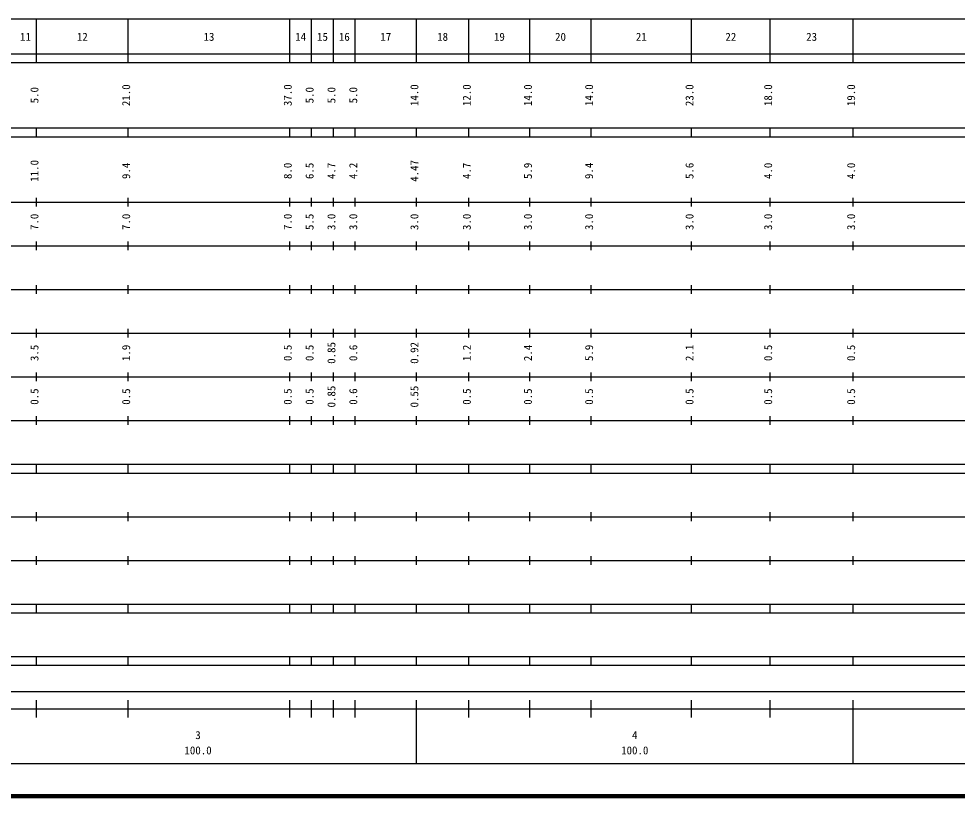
# Model space of a CAD drawing. Units: millimetres on the paper, enlarged 1000 times. Extents: x 40000 to 680000, y 20000 to 380000.
# Drawn here: x 276948 to 491842, y 20000 to 198000 of the extents above; entities that cross this region are included whole.
import ezdxf
from ezdxf.enums import TextEntityAlignment as Align

# ---------------------------------------------------------------- set-up
doc = ezdxf.new("R2010")
doc.units = ezdxf.units.MM
doc.header["$LTSCALE"] = 1000
doc.layers.add('M-TTL', color=2, linetype='Continuous', lineweight=140)
doc.layers.add('M-TTL-BAND', color=7, linetype='Continuous', lineweight=25)
doc.styles.add('ＭＳ ゴシック', font='')
doc.styles.get('ＭＳ ゴシック').set_extended_font_data('MS Gothic')

msp = doc.modelspace()

# ---------------------------------------------------------------- linework, layer by layer
at = {"layer": 'M-TTL'}
msp.add_line((40000, 20000), (680000, 20000), dxfattribs=at)
at = {"layer": 'M-TTL-BAND'}
for p, q in [((68000, 198000), (579000, 198000)), ((281000, 188000), (281000, 198000)), ((302000, 188000), (302000, 198000)), ((339000, 188000), (339000, 198000)), ((344000, 188000), (344000, 198000)), ((349000, 188000), (349000, 198000)), ((354000, 188000), (354000, 198000)), ((368000, 188000), (368000, 198000)), ((380000, 188000), (380000, 198000)), ((394000, 188000), (394000, 198000)), ((408000, 188000), (408000, 198000)), ((431000, 188000), (431000, 198000)), ((449000, 188000), (449000, 198000)), ((468000, 188000), (468000, 198000)), ((40000, 190000), (579000, 190000)), ((40000, 188000), (579000, 188000)), ((40000, 173000), (579000, 173000)), ((281000, 171000), (281000, 173000)), ((302000, 171000), (302000, 173000)), ((339000, 171000), (339000, 173000)), ((344000, 171000), (344000, 173000)), ((349000, 171000), (349000, 173000)), ((354000, 171000), (354000, 173000)), ((368000, 171000), (368000, 173000)), ((380000, 171000), (380000, 173000)), ((394000, 171000), (394000, 173000)), ((408000, 171000), (408000, 173000)), ((431000, 171000), (431000, 173000)), ((449000, 171000), (449000, 173000)), ((468000, 171000), (468000, 173000)), ((40000, 171000), (579000, 171000)), ((281000, 155000), (281000, 157000)), ((302000, 155000), (302000, 157000)), ((339000, 155000), (339000, 157000)), ((344000, 155000), (344000, 157000)), ((349000, 155000), (349000, 157000)), ((354000, 155000), (354000, 157000)), ((368000, 155000), (368000, 157000)), ((380000, 155000), (380000, 157000)), ((394000, 155000), (394000, 157000)), ((408000, 155000), (408000, 157000)), ((431000, 155000), (431000, 157000)), ((449000, 155000), (449000, 157000)), ((468000, 155000), (468000, 157000)), ((40000, 156000), (579000, 156000)), ((281000, 145000), (281000, 147000)), ((302000, 145000), (302000, 147000)), ((339000, 145000), (339000, 147000)), ((344000, 145000), (344000, 147000)), ((349000, 145000), (349000, 147000)), ((354000, 145000), (354000, 147000)), ((368000, 145000), (368000, 147000)), ((380000, 145000), (380000, 147000)), ((394000, 145000), (394000, 147000)), ((408000, 145000), (408000, 147000)), ((431000, 145000), (431000, 147000)), ((449000, 145000), (449000, 147000)), ((468000, 145000), (468000, 147000)), ((46000, 146000), (579000, 146000)), ((52000, 136000), (579000, 136000)), ((281000, 135000), (281000, 137000)), ((302000, 135000), (302000, 137000)), ((339000, 135000), (339000, 137000)), ((344000, 135000), (344000, 137000)), ((349000, 135000), (349000, 137000)), ((354000, 135000), (354000, 137000)), ((368000, 135000), (368000, 137000)), ((380000, 135000), (380000, 137000)), ((394000, 135000), (394000, 137000)), ((408000, 135000), (408000, 137000)), ((431000, 135000), (431000, 137000)), ((449000, 135000), (449000, 137000)), ((468000, 135000), (468000, 137000)), ((281000, 125000), (281000, 127000)), ((302000, 125000), (302000, 127000)), ((339000, 125000), (339000, 127000)), ((344000, 125000), (344000, 127000)), ((349000, 125000), (349000, 127000)), ((354000, 125000), (354000, 127000)), ((368000, 125000), (368000, 127000)), ((380000, 125000), (380000, 127000)), ((394000, 125000), (394000, 127000)), ((408000, 125000), (408000, 127000)), ((431000, 125000), (431000, 127000)), ((449000, 125000), (449000, 127000)), ((468000, 125000), (468000, 127000)), ((46000, 126000), (579000, 126000)), ((281000, 115000), (281000, 117000)), ((302000, 115000), (302000, 117000)), ((339000, 115000), (339000, 117000)), ((344000, 115000), (344000, 117000)), ((349000, 115000), (349000, 117000)), ((354000, 115000), (354000, 117000)), ((368000, 115000), (368000, 117000)), ((380000, 115000), (380000, 117000)), ((394000, 115000), (394000, 117000)), ((408000, 115000), (408000, 117000)), ((431000, 115000), (431000, 117000)), ((449000, 115000), (449000, 117000)), ((468000, 115000), (468000, 117000)), ((52000, 116000), (579000, 116000)), ((46000, 106000), (579000, 106000)), ((281000, 105000), (281000, 107000)), ((302000, 105000), (302000, 107000)), ((339000, 105000), (339000, 107000)), ((344000, 105000), (344000, 107000)), ((349000, 105000), (349000, 107000)), ((354000, 105000), (354000, 107000)), ((368000, 105000), (368000, 107000)), ((380000, 105000), (380000, 107000)), ((394000, 105000), (394000, 107000)), ((408000, 105000), (408000, 107000)), ((431000, 105000), (431000, 107000)), ((449000, 105000), (449000, 107000)), ((468000, 105000), (468000, 107000)), ((40000, 96000), (579000, 96000)), ((281000, 94000), (281000, 96000)), ((302000, 94000), (302000, 96000)), ((339000, 94000), (339000, 96000)), ((344000, 94000), (344000, 96000)), ((349000, 94000), (349000, 96000)), ((354000, 94000), (354000, 96000)), ((368000, 94000), (368000, 96000)), ((380000, 94000), (380000, 96000)), ((394000, 94000), (394000, 96000)), ((408000, 94000), (408000, 96000)), ((431000, 94000), (431000, 96000)), ((449000, 94000), (449000, 96000)), ((468000, 94000), (468000, 96000)), ((40000, 94000), (579000, 94000)), ((49000, 84000), (579000, 84000)), ((281000, 83000), (281000, 85000)), ((302000, 83000), (302000, 85000)), ((339000, 83000), (339000, 85000)), ((344000, 83000), (344000, 85000)), ((349000, 83000), (349000, 85000)), ((354000, 83000), (354000, 85000)), ((368000, 83000), (368000, 85000)), ((380000, 83000), (380000, 85000)), ((394000, 83000), (394000, 85000)), ((408000, 83000), (408000, 85000)), ((431000, 83000), (431000, 85000)), ((449000, 83000), (449000, 85000)), ((468000, 83000), (468000, 85000)), ((40000, 74000), (579000, 74000)), ((281000, 73000), (281000, 75000)), ((302000, 73000), (302000, 75000)), ((339000, 73000), (339000, 75000)), ((344000, 73000), (344000, 75000)), ((349000, 73000), (349000, 75000)), ((354000, 73000), (354000, 75000)), ((368000, 73000), (368000, 75000)), ((380000, 73000), (380000, 75000)), ((394000, 73000), (394000, 75000)), ((408000, 73000), (408000, 75000)), ((431000, 73000), (431000, 75000)), ((449000, 73000), (449000, 75000)), ((468000, 73000), (468000, 75000)), ((40000, 64000), (579000, 64000)), ((281000, 62000), (281000, 64000)), ((302000, 62000), (302000, 64000)), ((339000, 62000), (339000, 64000)), ((344000, 62000), (344000, 64000)), ((349000, 62000), (349000, 64000)), ((354000, 62000), (354000, 64000)), ((368000, 62000), (368000, 64000)), ((380000, 62000), (380000, 64000)), ((394000, 62000), (394000, 64000)), ((408000, 62000), (408000, 64000)), ((431000, 62000), (431000, 64000)), ((449000, 62000), (449000, 64000)), ((468000, 62000), (468000, 64000)), ((40000, 62000), (579000, 62000)), ((40000, 52000), (579000, 52000)), ((281000, 50000), (281000, 52000)), ((302000, 50000), (302000, 52000)), ((339000, 50000), (339000, 52000)), ((344000, 50000), (344000, 52000)), ((349000, 50000), (349000, 52000)), ((354000, 50000), (354000, 52000)), ((368000, 50000), (368000, 52000)), ((380000, 50000), (380000, 52000)), ((394000, 50000), (394000, 52000)), ((408000, 50000), (408000, 52000)), ((431000, 50000), (431000, 52000)), ((449000, 50000), (449000, 52000)), ((468000, 50000), (468000, 52000)), ((40000, 50000), (579000, 50000)), ((71000, 44000), (565000, 44000)), ((281000, 38000), (281000, 42000)), ((302000, 38000), (302000, 42000)), ((339000, 38000), (339000, 42000)), ((344000, 38000), (344000, 42000)), ((349000, 38000), (349000, 42000)), ((354000, 38000), (354000, 42000)), ((368000, 27500), (368000, 42000)), ((380000, 38000), (380000, 42000)), ((394000, 38000), (394000, 42000)), ((408000, 38000), (408000, 42000)), ((431000, 38000), (431000, 42000)), ((449000, 38000), (449000, 42000)), ((468000, 27500), (468000, 42000)), ((40000, 40000), (579000, 40000)), ((68000, 27500), (579000, 27500))]:
    msp.add_line(p, q, dxfattribs=at)

# ---------------------------------------------------------------- texts
at = {"layer": 'M-TTL-BAND', "style": 'ＭＳ ゴシック'}
for s, p in [('11', (278500, 192405)), ('12', (291500, 192405)), ('13', (320500, 192405)), ('14', (341500, 192405)), ('15', (346500, 192405)), ('16', (351500, 192405)), ('17', (361000, 192405)), ('18', (374000, 192405)), ('19', (387000, 192405)), ('20', (401000, 192405)), ('21', (419500, 192405)), ('22', (440000, 192405)), ('23', (458500, 192405)), ('3', (318000, 32523)), ('4', (418000, 32523)), ('100.0', (318000, 29033)), ('100.0', (418000, 29033))]:
    msp.add_text(s, height=1833, dxfattribs=at).set_placement(p, align=Align.BOTTOM_CENTER)
for s, p in [('21.0', (303000, 180500)), ('37.0', (340000, 180500)), ('14.0', (369000, 180500)), ('12.0', (381000, 180500)), ('14.0', (395000, 180500)), ('14.0', (409000, 180500)), ('23.0', (432000, 180500)), ('18.0', (450000, 180500)), ('19.0', (469000, 180500)), ('5.0', (282000, 180500)), ('5.0', (345000, 180500)), ('5.0', (350000, 180500)), ('5.0', (355000, 180500)), ('11.0', (282000, 163174)), ('4.47', (369000, 163174)), ('9.4', (303000, 163174)), ('8.0', (340000, 163174)), ('6.5', (345000, 163174)), ('4.7', (350000, 163174)), ('4.2', (355000, 163174)), ('4.7', (381000, 163174)), ('5.9', (395000, 163174)), ('9.4', (409000, 163174)), ('5.6', (432000, 163174)), ('4.0', (450000, 163174)), ('4.0', (469000, 163174)), ('7.0', (282000, 151500)), ('7.0', (303000, 151500)), ('7.0', (340000, 151500)), ('5.5', (345000, 151500)), ('3.0', (350000, 151500)), ('3.0', (355000, 151500)), ('3.0', (369000, 151500)), ('3.0', (381000, 151500)), ('3.0', (395000, 151500)), ('3.0', (409000, 151500)), ('3.0', (432000, 151500)), ('3.0', (450000, 151500)), ('3.0', (469000, 151500)), ('3.5', (282000, 121500)), ('1.9', (303000, 121500)), ('0.5', (340000, 121500)), ('0.5', (345000, 121500)), ('0.85', (350000, 121500)), ('0.6', (355000, 121500)), ('0.92', (369000, 121500)), ('1.2', (381000, 121500)), ('2.4', (395000, 121500)), ('5.9', (409000, 121500)), ('2.1', (432000, 121500)), ('0.5', (450000, 121500)), ('0.5', (469000, 121500)), ('0.5', (282000, 111500)), ('0.5', (303000, 111500)), ('0.5', (340000, 111500)), ('0.5', (345000, 111500)), ('0.85', (350000, 111500)), ('0.6', (355000, 111500)), ('0.55', (369000, 111500)), ('0.5', (381000, 111500)), ('0.5', (395000, 111500)), ('0.5', (409000, 111500)), ('0.5', (432000, 111500)), ('0.5', (450000, 111500)), ('0.5', (469000, 111500))]:
    msp.add_text(s, height=1833, rotation=90, dxfattribs=at).set_placement(p, align=Align.BOTTOM_CENTER)

doc.saveas('drawing.dxf')
